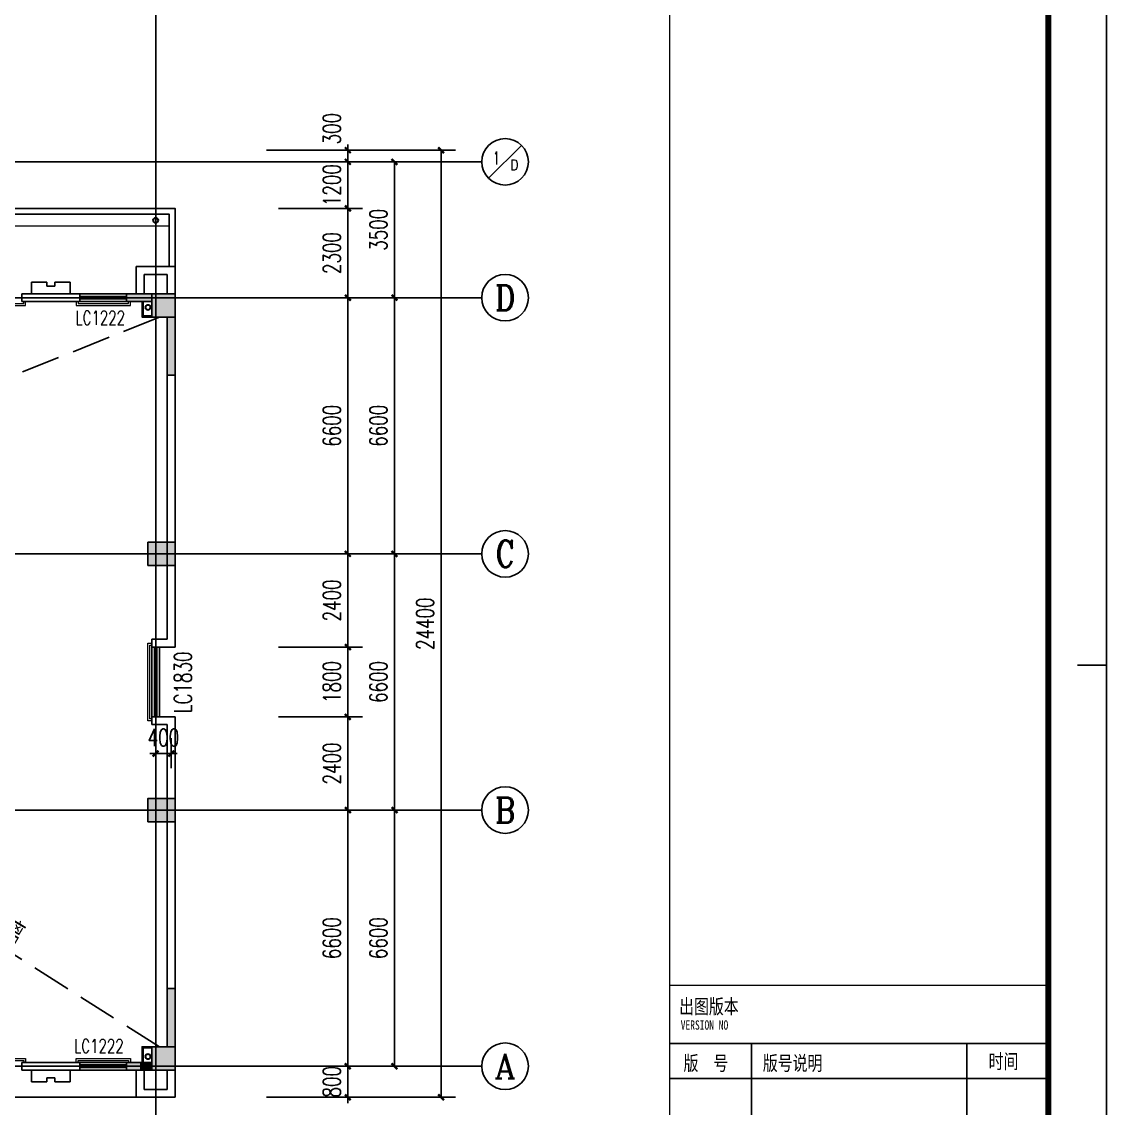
# Model space of a CAD drawing. Extents: x 1738711 to 2346805, y 1189731 to 2516152.
# Drawn here: x 1996042 to 2024002, y 1784042 to 1812035 of the extents above; entities that cross this region are included whole.
import ezdxf
from ezdxf.enums import TextEntityAlignment as Align

# ---------------------------------------------------------------- set-up
doc = ezdxf.new("R2010")
doc.units = 0
doc.header["$LTSCALE"] = 1000
doc.header["$MEASUREMENT"] = 0
doc.linetypes.add('DASH', pattern=[0.35, 0.25, -0.1])
doc.linetypes.add('复件 140224通州运河二期售楼部条件图_t3$0$X-ME SHAFT SH$0$X-B2$0$WATER_LINE', pattern=[0])
for name, color, linetype, lineweight in [('_0', 7, 'Continuous', 25), ('屋面水线', 6, 'Continuous', 15), ('栏杆', 6, 'Continuous', 15)]:
    doc.layers.add(name, color=color, linetype=linetype, lineweight=lineweight)
for name, color, linetype in [('AXIS', 3, 'Continuous'), ('AXIS_TEXT', 7, 'Continuous'), ('COLUMN', 9, 'Continuous'), ('DIM_LEAD', 3, 'Continuous'), ('DOTE', 1, 'Continuous'), ('PUB_DIM', 3, 'Continuous'), ('PUB_HATCH', 8, 'Continuous'), ('TK', 4, 'Continuous'), ('WALL', 40, 'Continuous'), ('WINDOW', 144, 'Continuous'), ('WINDOW_TEXT', 7, 'Continuous'), ('YS', 6, 'Continuous'), ('疏散距离', 211, 'DASH'), ('轮廓线', 44, 'Continuous'), ('面层', 6, 'Continuous')]:
    doc.layers.add(name, color=color, linetype=linetype)
doc.styles.add('_TCH_AXIS', font='COMPLEX', dxfattribs={"bigfont": 'GBCBIG'})
doc.styles.add('_TCH_DIM', font='SIMPLEX', dxfattribs={"bigfont": 'GBCBIG'})
doc.styles.add('_TCH_DIM_T3', font='SIMPLEX', dxfattribs={"width": 0.705882, "bigfont": 'GBCBIG'})
doc.styles.add('_TCH_WINDOW', font='SIMPLEX', dxfattribs={"height": 3.5, "bigfont": 'GBCBIG'})
doc.styles.add('COMPLEX', font='COMPLEX')
doc.styles.add('宋体', font='SIMSUN.TTF', dxfattribs={"width": 0.75})
doc.dimstyles.new('_TCH_ARCH&&150', dxfattribs={"dimtxt": 446.25, "dimasz": 150, "dimexe": 375, "dimexo": 450, "dimgap": 189.375, "dimtad": 1, "dimdec": 0, "dimzin": 0, "dimdsep": 46, "dimtxsty": '_TCH_DIM_T3', "dimblk": 'ARCHTICK', "dimcen": 0.09, "dimclrt": 7, "dimazin": 2, "dimtfac": 1, "dimtdec": 0, "dimtix": 1, "dimtmove": 2, "dimatfit": 3, "dimfxl": 1, "dimtolj": 1, "dimtzin": 0, "dimarcsym": 0})

# ---------------------------------------------------------------- blocks, each defined once
blk = doc.blocks.new('dgh321')
at = {"layer": 'WALL', "linetype": '复件 140224通州运河二期售楼部条件图_t3$0$X-ME SHAFT SH$0$X-B2$0$WATER_LINE'}
for p, q in [((3247025, -2494105), (3247425, -2494105)), ((3247025, -2494105), (3247025, -2494405)), ((3247425, -2494105), (3247625, -2494105)), ((3248025, -2494105), (3247625, -2494105)), ((3248025, -2494405), (3248025, -2494105)), ((3247025, -2494405), (3247425, -2494405)), ((3247425, -2494405), (3247425, -2494305)), ((3247425, -2494305), (3247625, -2494305)), ((3247625, -2494405), (3247625, -2494305)), ((3248025, -2494405), (3247625, -2494405))]:
    blk.add_line(p, q, dxfattribs=at)
blk = doc.blocks.new('A$C68B42598')
at = {"layer": 'YS'}
for radius in [70, 60]:
    blk.add_circle((70, 70), radius, dxfattribs=at)
blk = doc.blocks.new('hreahaerheh')
at = {"layer": 'YS', "rotation": 180}
blk.add_blockref('A$C68B42598', (1989755, 1907879), dxfattribs=at)
at = {"layer": 'YS', "xscale": -1}
blk.add_blockref('A$C68B42598', (1989755, 1888439), dxfattribs=at)
blk = doc.blocks.new('hertaraeherah')
at = {"layer": '疏散距离', "ltscale": 4}
for points in [[(1989985, 2006659), (1973985, 2000259), (1970385, 2000259)], [(1989985, 1987859), (1970385, 2000259)]]:
    blk.add_lwpolyline(points, dxfattribs=at)
at = {"layer": 'DIM_LEAD', "color": 7, "style": '_TCH_DIM'}
blk.add_text('最远点至安全出口距离', height=600, rotation=329.0621, dxfattribs=at).set_placement((1982559, 1992640))
blk = doc.blocks.new('haerraeherah')
at = {"layer": '栏杆'}
for points in [[(1950035, 1987459), (1950035, 1987559), (1951435, 1987559), (1951435, 1987459)], [(1950085, 1987459), (1950085, 1987509), (1951385, 1987509), (1951385, 1987459)]]:
    blk.add_lwpolyline(points, dxfattribs=at)
blk = doc.blocks.new('hjashrtahreahe')
at = {"const_width": 25}
blk.add_lwpolyline([(84100, 29700), (83600, 29700)], dxfattribs=at)
at = {"layer": 'TK', "color": 7}
for p, q in [((78001, 23200), (78001, 16600)), ((81701, 23200), (81701, 16600))]:
    blk.add_line(p, q, dxfattribs=at)
at = {"layer": 'TK', "color": 7, "const_width": 25}
for points in [[(0, 59400), (84100, 59400), (84100, 0), (0, 0)], [(76600, 24200), (83100, 24200), (83100, 16600), (76600, 16600)]]:
    blk.add_lwpolyline(points, close=True, dxfattribs=at)
at = {"layer": 'TK', "color": 3, "const_width": 100}
blk.add_lwpolyline([(2500, 1000), (2500, 58400), (83100, 58400), (83100, 1000)], close=True, dxfattribs=at)
at = {"layer": 'TK', "color": 7, "const_width": 25}
blk.add_lwpolyline([(76600, 58400), (76600, 1000)], dxfattribs=at)
at = {"layer": 'TK', "color": 7}
for points in [[(76600, 23200), (83100, 23200)], [(76600, 22600), (83100, 22600)]]:
    blk.add_lwpolyline(points, dxfattribs=at)
at = {"layer": 'TK', "color": 7, "style": '宋体', "width": 0.75}
for s, height, p in [('出图版本', 250, (76761, 23712)), ('VERSION NO', 160, (76788, 23439)), ('版  号', 250, (76837, 22739)), ('版号说明', 250, (78198, 22739)), ('时间', 250, (82075, 22769))]:
    blk.add_text(s, height=height, dxfattribs=at).set_placement(p)
at = {"layer": 'TK', "style": '宋体', "width": 0.75}
for tag, height, p in [('项目负责人', 350, (6003, 57089)), ('专业负责人', 350, (6003, 56224)), ('设计人', 350, (6003, 55419)), ('版号1', 250, (77304, 22193)), ('时间1', 250, (82405, 22193)), ('版号2', 250, (77304, 21593)), ('时间2', 250, (82405, 21593)), ('版号3', 250, (77304, 20993)), ('时间3', 250, (82405, 20993)), ('建筑会签', 0.0001, (78978, 2403)), ('电气会签', 0.0001, (82128, 2403)), ('结构会签', 0.0001, (78978, 1803)), ('暖通会签', 0.0001, (82128, 1803)), ('给排水会签', 0.0001, (78978, 1250)), ('智能化会签', 0.0001, (82128, 1250))]:
    blk.add_attdef(tag, text='', height=height, dxfattribs=at).set_placement(p, align=Align.CENTER)
for tag, p in [('合作设计单位', (80816, 48986)), ('版号说明1', (79854, 22318)), ('版号说明2', (79854, 21718)), ('版号说明3', (79854, 21118)), ('浙江绿储科技有限公司', (80545, 16036)), ('百兆瓦级集中式熔盐储能关键', (80545, 14953)), ('设备研发及制造基地项目', (80545, 14603)), ('1#研发楼', (80545, 13636)), ('图名', (80545, 12436)), ('工程编号', (78978, 11461)), ('子项编号', (82128, 11461)), ('建筑', (78978, 10711)), ('图号', (82128, 10711)), ('施工图', (78978, 9961)), ('2023.03', (82128, 9961)), ('审定', (79353, 8461)), ('审核', (79353, 7711)), ('工程负责', (79353, 6961)), ('专业负责', (79353, 6211)), ('设计', (79353, 5461)), ('制图', (79353, 4711)), ('校对', (79353, 3961))]:
    blk.add_attdef(tag, text='', height=250, dxfattribs=at).set_placement(p, align=Align.MIDDLE_CENTER)
blk = doc.blocks.new('_ArchTick')
at = {"color": 0, "linetype": 'ByBlock', "const_width": 0.4}
blk.add_lwpolyline([(-0.5, -0.5), (0.5, 0.5)], dxfattribs=at)
blk = doc.blocks.new('*D2709')
at = {"layer": 'Defpoints', "color": 0, "transparency": 16777216}
for p in [(1999492, 1794025), (1999892, 1794025), (1999892, 1793179)]:
    blk.add_point(p, dxfattribs=at)
at = {"layer": 'PUB_DIM', "color": 0, "lineweight": -2, "transparency": 16777216}
for p, q in [((1999492, 1793575), (1999492, 1792804)), ((1999892, 1793575), (1999892, 1792804)), ((1999492, 1793179), (1999342, 1793179)), ((1999492, 1793179), (1999892, 1793179)), ((1999892, 1793179), (2000042, 1793179))]:
    blk.add_line(p, q, dxfattribs=at)
at = {"layer": 'PUB_DIM', "color": 0, "lineweight": -2, "transparency": 16777216, "xscale": 150, "yscale": 150, "zscale": 150}
blk.add_blockref('_ArchTick', (1999492, 1793179), dxfattribs=at)
at = {"layer": 'PUB_DIM', "color": 0, "lineweight": -2, "transparency": 16777216, "xscale": 150, "yscale": 150, "zscale": 150, "rotation": 180}
blk.add_blockref('_ArchTick', (1999892, 1793179), dxfattribs=at)
at = {"layer": 'PUB_DIM', "color": 7, "transparency": 16777216, "insert": (1999692, 1793591), "char_height": 446.2, "attachment_point": 5, "style": '_TCH_DIM_T3'}
blk.add_mtext('\\A1;400', dxfattribs=at)
blk = doc.blocks.new('*D3376')
at = {"layer": 'Defpoints', "color": 0, "transparency": 16777216}
for p in [(2002208, 1785125), (2004442, 1785125), (2002208, 1784325)]:
    blk.add_point(p, dxfattribs=at)
at = {"layer": 'PUB_DIM', "color": 0, "lineweight": -2, "transparency": 16777216}
for p, q in [((2002658, 1785125), (2004817, 1785125)), ((2004442, 1785125), (2004442, 1785275)), ((2004442, 1784325), (2004442, 1785125)), ((2002658, 1784325), (2004817, 1784325)), ((2004442, 1784325), (2004442, 1784175))]:
    blk.add_line(p, q, dxfattribs=at)
at = {"layer": 'PUB_DIM', "color": 0, "lineweight": -2, "transparency": 16777216, "xscale": 150, "yscale": 150, "zscale": 150}
for p, rotation in [((2004442, 1785125), 270), ((2004442, 1784325), 90)]:
    blk.add_blockref('_ArchTick', p, dxfattribs=dict(at, rotation=rotation))
at = {"layer": 'PUB_DIM', "color": 7, "transparency": 16777216, "insert": (2004029, 1784725), "char_height": 446.2, "attachment_point": 5, "rotation": 90, "style": '_TCH_DIM_T3'}
blk.add_mtext('\\A1;800', dxfattribs=at)
blk = doc.blocks.new('*D3377')
at = {"layer": 'Defpoints', "color": 0, "transparency": 16777216}
for p in [(2002208, 1791725), (2004442, 1791725), (2002208, 1785125)]:
    blk.add_point(p, dxfattribs=at)
at = {"layer": 'PUB_DIM', "color": 0, "lineweight": -2, "transparency": 16777216}
for p, q in [((2002658, 1791725), (2004817, 1791725)), ((2004442, 1785125), (2004442, 1791725)), ((2002658, 1785125), (2004817, 1785125))]:
    blk.add_line(p, q, dxfattribs=at)
at = {"layer": 'PUB_DIM', "color": 0, "lineweight": -2, "transparency": 16777216, "xscale": 150, "yscale": 150, "zscale": 150}
for p, rotation in [((2004442, 1791725), 90), ((2004442, 1785125), 270)]:
    blk.add_blockref('_ArchTick', p, dxfattribs=dict(at, rotation=rotation))
at = {"layer": 'PUB_DIM', "color": 7, "transparency": 16777216, "insert": (2004029, 1788425), "char_height": 446.2, "attachment_point": 5, "rotation": 90, "style": '_TCH_DIM_T3'}
blk.add_mtext('\\A1;6600', dxfattribs=at)
blk = doc.blocks.new('*D3378')
at = {"layer": 'Defpoints', "color": 0, "transparency": 16777216}
for p in [(2002208, 1794125), (2004442, 1794125), (2002208, 1791725)]:
    blk.add_point(p, dxfattribs=at)
at = {"layer": 'PUB_DIM', "color": 0, "lineweight": -2, "transparency": 16777216}
for p, q in [((2002658, 1794125), (2004817, 1794125)), ((2004442, 1791725), (2004442, 1794125)), ((2002658, 1791725), (2004817, 1791725))]:
    blk.add_line(p, q, dxfattribs=at)
at = {"layer": 'PUB_DIM', "color": 0, "lineweight": -2, "transparency": 16777216, "xscale": 150, "yscale": 150, "zscale": 150}
for p, rotation in [((2004442, 1794125), 90), ((2004442, 1791725), 270)]:
    blk.add_blockref('_ArchTick', p, dxfattribs=dict(at, rotation=rotation))
at = {"layer": 'PUB_DIM', "color": 7, "transparency": 16777216, "insert": (2004029, 1792925), "char_height": 446.2, "attachment_point": 5, "rotation": 90, "style": '_TCH_DIM_T3'}
blk.add_mtext('\\A1;2400', dxfattribs=at)
blk = doc.blocks.new('*D3379')
at = {"layer": 'Defpoints', "color": 0, "transparency": 16777216}
for p in [(2002208, 1795925), (2004442, 1795925), (2002208, 1794125)]:
    blk.add_point(p, dxfattribs=at)
at = {"layer": 'PUB_DIM', "color": 0, "lineweight": -2, "transparency": 16777216}
for p, q in [((2002658, 1795925), (2004817, 1795925)), ((2004442, 1794125), (2004442, 1795925)), ((2002658, 1794125), (2004817, 1794125))]:
    blk.add_line(p, q, dxfattribs=at)
at = {"layer": 'PUB_DIM', "color": 0, "lineweight": -2, "transparency": 16777216, "xscale": 150, "yscale": 150, "zscale": 150}
for p, rotation in [((2004442, 1795925), 90), ((2004442, 1794125), 270)]:
    blk.add_blockref('_ArchTick', p, dxfattribs=dict(at, rotation=rotation))
at = {"layer": 'PUB_DIM', "color": 7, "transparency": 16777216, "insert": (2004029, 1795025), "char_height": 446.2, "attachment_point": 5, "rotation": 90, "style": '_TCH_DIM_T3'}
blk.add_mtext('\\A1;1800', dxfattribs=at)
blk = doc.blocks.new('*D3380')
at = {"layer": 'Defpoints', "color": 0, "transparency": 16777216}
for p in [(2002208, 1798325), (2004442, 1798325), (2002208, 1795925)]:
    blk.add_point(p, dxfattribs=at)
at = {"layer": 'PUB_DIM', "color": 0, "lineweight": -2, "transparency": 16777216}
for p, q in [((2002658, 1798325), (2004817, 1798325)), ((2004442, 1795925), (2004442, 1798325)), ((2002658, 1795925), (2004817, 1795925))]:
    blk.add_line(p, q, dxfattribs=at)
at = {"layer": 'PUB_DIM', "color": 0, "lineweight": -2, "transparency": 16777216, "xscale": 150, "yscale": 150, "zscale": 150}
for p, rotation in [((2004442, 1798325), 90), ((2004442, 1795925), 270)]:
    blk.add_blockref('_ArchTick', p, dxfattribs=dict(at, rotation=rotation))
at = {"layer": 'PUB_DIM', "color": 7, "transparency": 16777216, "insert": (2004029, 1797125), "char_height": 446.2, "attachment_point": 5, "rotation": 90, "style": '_TCH_DIM_T3'}
blk.add_mtext('\\A1;2400', dxfattribs=at)
blk = doc.blocks.new('*D3381')
at = {"layer": 'Defpoints', "color": 0, "transparency": 16777216}
for p in [(2002208, 1804925), (2004442, 1804925), (2002208, 1798325)]:
    blk.add_point(p, dxfattribs=at)
at = {"layer": 'PUB_DIM', "color": 0, "lineweight": -2, "transparency": 16777216}
for p, q in [((2002658, 1804925), (2004817, 1804925)), ((2004442, 1798325), (2004442, 1804925)), ((2002658, 1798325), (2004817, 1798325))]:
    blk.add_line(p, q, dxfattribs=at)
at = {"layer": 'PUB_DIM', "color": 0, "lineweight": -2, "transparency": 16777216, "xscale": 150, "yscale": 150, "zscale": 150}
for p, rotation in [((2004442, 1804925), 90), ((2004442, 1798325), 270)]:
    blk.add_blockref('_ArchTick', p, dxfattribs=dict(at, rotation=rotation))
at = {"layer": 'PUB_DIM', "color": 7, "transparency": 16777216, "insert": (2004029, 1801625), "char_height": 446.2, "attachment_point": 5, "rotation": 90, "style": '_TCH_DIM_T3'}
blk.add_mtext('\\A1;6600', dxfattribs=at)
blk = doc.blocks.new('*D3382')
at = {"layer": 'Defpoints', "color": 0, "transparency": 16777216}
for p in [(2002208, 1807225), (2004442, 1807225), (2002208, 1804925)]:
    blk.add_point(p, dxfattribs=at)
at = {"layer": 'PUB_DIM', "color": 0, "lineweight": -2, "transparency": 16777216}
for p, q in [((2002658, 1807225), (2004817, 1807225)), ((2004442, 1804925), (2004442, 1807225)), ((2002658, 1804925), (2004817, 1804925))]:
    blk.add_line(p, q, dxfattribs=at)
at = {"layer": 'PUB_DIM', "color": 0, "lineweight": -2, "transparency": 16777216, "xscale": 150, "yscale": 150, "zscale": 150}
for p, rotation in [((2004442, 1807225), 90), ((2004442, 1804925), 270)]:
    blk.add_blockref('_ArchTick', p, dxfattribs=dict(at, rotation=rotation))
at = {"layer": 'PUB_DIM', "color": 7, "transparency": 16777216, "insert": (2004029, 1806075), "char_height": 446.2, "attachment_point": 5, "rotation": 90, "style": '_TCH_DIM_T3'}
blk.add_mtext('\\A1;2300', dxfattribs=at)
blk = doc.blocks.new('*D3383')
at = {"layer": 'Defpoints', "color": 0, "transparency": 16777216}
for p in [(2002208, 1808425), (2004442, 1808425), (2002208, 1807225)]:
    blk.add_point(p, dxfattribs=at)
at = {"layer": 'PUB_DIM', "color": 0, "lineweight": -2, "transparency": 16777216}
for p, q in [((2002658, 1808425), (2004817, 1808425)), ((2004442, 1808425), (2004442, 1808575)), ((2004442, 1807225), (2004442, 1808425)), ((2002658, 1807225), (2004817, 1807225)), ((2004442, 1807225), (2004442, 1807075))]:
    blk.add_line(p, q, dxfattribs=at)
at = {"layer": 'PUB_DIM', "color": 0, "lineweight": -2, "transparency": 16777216, "xscale": 150, "yscale": 150, "zscale": 150}
for p, rotation in [((2004442, 1808425), 270), ((2004442, 1807225), 90)]:
    blk.add_blockref('_ArchTick', p, dxfattribs=dict(at, rotation=rotation))
at = {"layer": 'PUB_DIM', "color": 7, "transparency": 16777216, "insert": (2004029, 1807825), "char_height": 446.2, "attachment_point": 5, "rotation": 90, "style": '_TCH_DIM_T3'}
blk.add_mtext('\\A1;1200', dxfattribs=at)
blk = doc.blocks.new('*D3384')
at = {"layer": 'Defpoints', "color": 0, "transparency": 16777216}
for p in [(2002208, 1808725), (2004442, 1808725), (2002208, 1808425)]:
    blk.add_point(p, dxfattribs=at)
at = {"layer": 'PUB_DIM', "color": 0, "lineweight": -2, "transparency": 16777216}
for p, q in [((2002658, 1808725), (2004817, 1808725)), ((2004442, 1808725), (2004442, 1808875)), ((2004442, 1808425), (2004442, 1808725)), ((2002658, 1808425), (2004817, 1808425)), ((2004442, 1808425), (2004442, 1808275))]:
    blk.add_line(p, q, dxfattribs=at)
at = {"layer": 'PUB_DIM', "color": 0, "lineweight": -2, "transparency": 16777216, "xscale": 150, "yscale": 150, "zscale": 150}
for p, rotation in [((2004442, 1808725), 270), ((2004442, 1808425), 90)]:
    blk.add_blockref('_ArchTick', p, dxfattribs=dict(at, rotation=rotation))
at = {"layer": 'PUB_DIM', "color": 7, "transparency": 16777216, "insert": (2004029, 1809280), "char_height": 446.2, "attachment_point": 5, "rotation": 90, "style": '_TCH_DIM_T3'}
blk.add_mtext('\\A1;300', dxfattribs=at)
blk = doc.blocks.new('*D3440')
at = {"layer": 'AXIS', "color": 0, "lineweight": -2, "transparency": 16777216}
for p, q in [((2002342, 1791725), (2006017, 1791725)), ((2005642, 1785125), (2005642, 1791725)), ((2002342, 1785125), (2006017, 1785125))]:
    blk.add_line(p, q, dxfattribs=at)
at = {"layer": 'Defpoints', "color": 0, "transparency": 16777216}
for p in [(2001892, 1791725), (2005642, 1791725), (2001892, 1785125)]:
    blk.add_point(p, dxfattribs=at)
at = {"layer": 'AXIS', "color": 0, "lineweight": -2, "transparency": 16777216, "xscale": 150, "yscale": 150, "zscale": 150}
for p, rotation in [((2005642, 1791725), 90), ((2005642, 1785125), 270)]:
    blk.add_blockref('_ArchTick', p, dxfattribs=dict(at, rotation=rotation))
at = {"layer": 'AXIS', "color": 7, "transparency": 16777216, "insert": (2005229, 1788425), "char_height": 446.2, "attachment_point": 5, "rotation": 90, "style": '_TCH_DIM_T3'}
blk.add_mtext('\\A1;6600', dxfattribs=at)
blk = doc.blocks.new('*D3441')
at = {"layer": 'AXIS', "color": 0, "lineweight": -2, "transparency": 16777216}
for p, q in [((2002342, 1798325), (2006017, 1798325)), ((2005642, 1791725), (2005642, 1798325)), ((2002342, 1791725), (2006017, 1791725))]:
    blk.add_line(p, q, dxfattribs=at)
at = {"layer": 'Defpoints', "color": 0, "transparency": 16777216}
for p in [(2001892, 1798325), (2005642, 1798325), (2001892, 1791725)]:
    blk.add_point(p, dxfattribs=at)
at = {"layer": 'AXIS', "color": 0, "lineweight": -2, "transparency": 16777216, "xscale": 150, "yscale": 150, "zscale": 150}
for p, rotation in [((2005642, 1798325), 90), ((2005642, 1791725), 270)]:
    blk.add_blockref('_ArchTick', p, dxfattribs=dict(at, rotation=rotation))
at = {"layer": 'AXIS', "color": 7, "transparency": 16777216, "insert": (2005229, 1795025), "char_height": 446.2, "attachment_point": 5, "rotation": 90, "style": '_TCH_DIM_T3'}
blk.add_mtext('\\A1;6600', dxfattribs=at)
blk = doc.blocks.new('*D3442')
at = {"layer": 'AXIS', "color": 0, "lineweight": -2, "transparency": 16777216}
for p, q in [((2002342, 1804925), (2006017, 1804925)), ((2005642, 1798325), (2005642, 1804925)), ((2002342, 1798325), (2006017, 1798325))]:
    blk.add_line(p, q, dxfattribs=at)
at = {"layer": 'Defpoints', "color": 0, "transparency": 16777216}
for p in [(2001892, 1804925), (2005642, 1804925), (2001892, 1798325)]:
    blk.add_point(p, dxfattribs=at)
at = {"layer": 'AXIS', "color": 0, "lineweight": -2, "transparency": 16777216, "xscale": 150, "yscale": 150, "zscale": 150}
for p, rotation in [((2005642, 1804925), 90), ((2005642, 1798325), 270)]:
    blk.add_blockref('_ArchTick', p, dxfattribs=dict(at, rotation=rotation))
at = {"layer": 'AXIS', "color": 7, "transparency": 16777216, "insert": (2005229, 1801625), "char_height": 446.2, "attachment_point": 5, "rotation": 90, "style": '_TCH_DIM_T3'}
blk.add_mtext('\\A1;6600', dxfattribs=at)
blk = doc.blocks.new('*D3443')
at = {"layer": 'AXIS', "color": 0, "lineweight": -2, "transparency": 16777216}
for p, q in [((2002342, 1808425), (2006017, 1808425)), ((2005642, 1804925), (2005642, 1808425)), ((2002342, 1804925), (2006017, 1804925))]:
    blk.add_line(p, q, dxfattribs=at)
at = {"layer": 'Defpoints', "color": 0, "transparency": 16777216}
for p in [(2001892, 1808425), (2005642, 1808425), (2001892, 1804925)]:
    blk.add_point(p, dxfattribs=at)
at = {"layer": 'AXIS', "color": 0, "lineweight": -2, "transparency": 16777216, "xscale": 150, "yscale": 150, "zscale": 150}
for p, rotation in [((2005642, 1808425), 90), ((2005642, 1804925), 270)]:
    blk.add_blockref('_ArchTick', p, dxfattribs=dict(at, rotation=rotation))
at = {"layer": 'AXIS', "color": 7, "transparency": 16777216, "insert": (2005229, 1806675), "char_height": 446.2, "attachment_point": 5, "rotation": 90, "style": '_TCH_DIM_T3'}
blk.add_mtext('\\A1;3500', dxfattribs=at)
blk = doc.blocks.new('*D3444')
at = {"layer": 'AXIS', "color": 0, "lineweight": -2, "transparency": 16777216}
for p, q in [((2002342, 1808725), (2007217, 1808725)), ((2006842, 1784325), (2006842, 1808725)), ((2002342, 1784325), (2007217, 1784325))]:
    blk.add_line(p, q, dxfattribs=at)
at = {"layer": 'Defpoints', "color": 0, "transparency": 16777216}
for p in [(2001892, 1808725), (2006842, 1808725), (2001892, 1784325)]:
    blk.add_point(p, dxfattribs=at)
at = {"layer": 'AXIS', "color": 0, "lineweight": -2, "transparency": 16777216, "xscale": 150, "yscale": 150, "zscale": 150}
for p, rotation in [((2006842, 1808725), 90), ((2006842, 1784325), 270)]:
    blk.add_blockref('_ArchTick', p, dxfattribs=dict(at, rotation=rotation))
at = {"layer": 'AXIS', "color": 7, "transparency": 16777216, "insert": (2006429, 1796525), "char_height": 446.2, "attachment_point": 5, "rotation": 90, "style": '_TCH_DIM_T3'}
blk.add_mtext('\\A1;24400', dxfattribs=at)
blk = doc.blocks.new('$TCHSYS$WIN2D')
for p, q in [((-0.5, 0.5), (0.5, 0.5)), ((-0.5, 0.5), (-0.5, -0.5)), ((0.5, 0.5), (0.5, -0.5)), ((0.5, 0.167), (-0.5, 0.167)), ((0.5, -0.167), (-0.5, -0.167)), ((-0.5, -0.5), (0.5, -0.5))]:
    blk.add_line(p, q)
blk = doc.blocks.new('_FZH')
blk.add_lwpolyline([(-0.5, -0.5), (0.5, -0.5), (0.5, 0.5), (-0.5, 0.5)], close=True)
at = {"layer": 'PUB_HATCH'}
blk.add_solid([(-0.5, -0.5), (0.5, -0.5), (-0.5, 0.5), (0.5, 0.5)], dxfattribs=at)
blk = doc.blocks.new('_AXISO')
blk.add_circle((0, 0), 0.5)
at = {"layer": 'AXIS_TEXT', "style": 'COMPLEX', "width": 1.041667}
blk.add_attdef('A', text='', height=0.56, dxfattribs=at).set_placement((-0.25, -0.28), (0.25, -0.28), align=Align.FIT)

msp = doc.modelspace()

# ---------------------------------------------------------------- hatches: boundary and pattern name
at = {"layer": 'PUB_HATCH', "linetype": '复件 140224通州运河二期售楼部条件图_t3$0$X-ME SHAFT SH$0$X-B2$0$WATER_LINE'}
for points in [[(1999391.9, 1804825.4), (1999391.9, 1805025.4), (1998741.9, 1805025.4), (1998741.9, 1804825.4)], [(1999991.9, 1804425.4), (1999791.9, 1804425.4), (1999791.9, 1802925.4), (1999991.9, 1802925.4)], [(1999791.9, 1785625.4), (1999991.9, 1785625.4), (1999991.9, 1787125.4), (1999791.9, 1787125.4)], [(1999091.9, 1785025.4), (1999091.9, 1785225.4), (1998741.9, 1785225.4), (1998741.9, 1785025.4)], [(1999391.9, 1785025.4), (1999391.9, 1785225.4), (1999091.9, 1785225.4), (1999091.9, 1785025.4)]]:
    msp.add_hatch(color=256, dxfattribs=at).paths.add_polyline_path(points)

# ---------------------------------------------------------------- linework, layer by layer
at = {"layer": 'AXIS'}
for p, q in [((2008067.6, 1808001.1), (2008916.2, 1808849.7)), ((2001891.9, 1808425.4), (2007891.9, 1808425.4)), ((2001891.9, 1804925.4), (2007891.9, 1804925.4)), ((2001891.9, 1798325.4), (2007891.9, 1798325.4)), ((2001891.9, 1791725.4), (2007891.9, 1791725.4)), ((2001891.9, 1785125.4), (2007891.9, 1785125.4))]:
    msp.add_line(p, q, dxfattribs=at)
msp.add_circle((2008491.9, 1808425.4), 600, dxfattribs=at)
at = {"layer": 'DOTE'}
for p, q in [((1999491.9, 1820349.3), (1999491.9, 1782657.1)), ((1958991.9, 1808425.4), (2001891.9, 1808425.4)), ((1919991.9, 1804925.4), (2001891.9, 1804925.4)), ((2001891.9, 1798325.4), (1919991.9, 1798325.4)), ((2001891.9, 1791725.4), (1919991.9, 1791725.4)), ((2001891.9, 1785125.4), (1919991.9, 1785125.4))]:
    msp.add_line(p, q, dxfattribs=at)
at = {"layer": 'WALL', "linetype": '复件 140224通州运河二期售楼部条件图_t3$0$X-ME SHAFT SH$0$X-B2$0$WATER_LINE'}
for p, q in [((1998991.9, 1805025.4), (1998991.9, 1805725.4)), ((1998991.9, 1805725.4), (1999991.9, 1805725.4)), ((1999991.9, 1805725.4), (1999991.9, 1805025.4)), ((1999191.9, 1805025.4), (1999191.9, 1805525.4)), ((1999191.9, 1805525.4), (1999791.9, 1805525.4)), ((1999791.9, 1805525.4), (1999791.9, 1805025.4)), ((1997541.9, 1805025.4), (1996041.9, 1805025.4)), ((1996041.9, 1805025.4), (1996041.9, 1804825.4)), ((1997541.9, 1804825.4), (1997541.9, 1805025.4)), ((1998741.9, 1804825.4), (1998741.9, 1805025.4)), ((1998741.9, 1805025.4), (1999391.9, 1805025.4)), ((1998741.9, 1805025.4), (1998741.9, 1804825.4)), ((1998991.9, 1805025.4), (1999191.9, 1805025.4)), ((1996041.9, 1804825.4), (1997541.9, 1804825.4)), ((1998741.9, 1804825.4), (1999391.9, 1804825.4)), ((1999791.9, 1804425.4), (1999791.9, 1802925.4)), ((1999991.9, 1804425.4), (1999991.9, 1802925.4)), ((1999791.9, 1802925.4), (1999791.9, 1796125.4)), ((1999991.9, 1802925.4), (1999791.9, 1802925.4)), ((1999991.9, 1802925.4), (1999991.9, 1795925.4)), ((1999791.9, 1796125.4), (1999391.9, 1796125.4)), ((1999391.9, 1796125.4), (1999391.9, 1795925.4)), ((1999391.9, 1795925.4), (1999591.9, 1795925.4)), ((1999991.9, 1795925.4), (1999591.9, 1795925.4)), ((1999591.9, 1794125.4), (1999391.9, 1794125.4)), ((1999391.9, 1794125.4), (1999391.9, 1793925.4)), ((1999991.9, 1794125.4), (1999591.9, 1794125.4)), ((1999991.9, 1787125.4), (1999991.9, 1794125.4)), ((1999791.9, 1793925.4), (1999391.9, 1793925.4)), ((1999791.9, 1787125.4), (1999791.9, 1793925.4)), ((1999791.9, 1787125.4), (1999791.9, 1785625.4)), ((1999991.9, 1787125.4), (1999791.9, 1787125.4)), ((1999991.9, 1787125.4), (1999991.9, 1785625.4)), ((1997541.9, 1785225.4), (1996041.9, 1785225.4)), ((1996041.9, 1785225.4), (1996041.9, 1785025.4)), ((1997541.9, 1785025.4), (1997541.9, 1785225.4)), ((1998741.9, 1785225.4), (1998741.9, 1785025.4)), ((1999091.9, 1785225.4), (1998741.9, 1785225.4)), ((1998741.9, 1785025.4), (1998741.9, 1785225.4)), ((1999391.9, 1785225.4), (1999091.9, 1785225.4)), ((1996041.9, 1785025.4), (1997541.9, 1785025.4)), ((1999091.9, 1785025.4), (1998741.9, 1785025.4)), ((1998991.9, 1785025.4), (1998991.9, 1784325.4)), ((1999391.9, 1785025.4), (1999091.9, 1785025.4)), ((1999191.9, 1785025.4), (1999191.9, 1784525.4)), ((1999791.9, 1784525.4), (1999791.9, 1785025.4)), ((1999991.9, 1784325.4), (1999991.9, 1785025.4)), ((1943291.9, 1784325.4), (1998991.9, 1784325.4)), ((1998991.9, 1784325.4), (1999991.9, 1784325.4)), ((1999191.9, 1784525.4), (1999791.9, 1784525.4))]:
    msp.add_line(p, q, dxfattribs=at)
for points in [[(1942291.9, 1805725.4), (1942291.9, 1807225.4), (1958241.9, 1807225.4), (1958241.9, 1808725.4), (1984041.9, 1808725.4), (1984041.9, 1807225.4), (1999991.9, 1807225.4), (1999991.9, 1805725.4)], [(1942441.9, 1805725.4), (1942441.9, 1807075.4), (1958391.9, 1807075.4), (1958391.9, 1808575.4), (1983891.9, 1808575.4), (1983891.9, 1807075.4), (1999841.9, 1807075.4), (1999841.9, 1805725.4)]]:
    msp.add_lwpolyline(points, dxfattribs=at)
at = {"layer": '屋面水线'}
msp.add_lwpolyline([(1942441.9, 1806775.4), (1958691.9, 1806775.4), (1958691.9, 1808275.4), (1983591.9, 1808275.4), (1983591.9, 1806775.4), (1999841.9, 1806775.4)], dxfattribs=at)
at = {"layer": '栏杆'}
for points in [[(1999391.9, 1794025.4), (1999291.9, 1794025.4), (1999291.9, 1796025.4), (1999391.9, 1796025.4)], [(1999391.9, 1794075.4), (1999341.9, 1794075.4), (1999341.9, 1795975.4), (1999391.9, 1795975.4)]]:
    msp.add_lwpolyline(points, dxfattribs=at)
at = {"layer": '轮廓线', "linetype": 'ByBlock'}
for p, q in [((1999791.9, 1784525.4), (1999791.9, 1784525.4)), ((1999991.9, 1784325.4), (1999991.9, 1784325.4))]:
    msp.add_line(p, q, dxfattribs=at)
at = {"layer": '面层', "color": 144}
for points in [[(1999391.9, 1804425.4), (1999141.9, 1804425.4), (1999141.9, 1804825.4)], [(1999391.9, 1804455.4), (1999171.9, 1804455.4), (1999171.9, 1804825.4)], [(1999391.9, 1785625.4), (1999141.9, 1785625.4), (1999141.9, 1785225.4)], [(1999391.9, 1785595.4), (1999171.9, 1785595.4), (1999171.9, 1785225.4)]]:
    msp.add_lwpolyline(points, dxfattribs=at)

# ---------------------------------------------------------------- block references
at = {"xscale": 1.5, "yscale": 1.5, "zscale": 1.5}
msp.add_blockref('hjashrtahreahe', (1897833.1, 1750909.1), dxfattribs=at)
at = {"layer": '_0'}
for name, p in [('hreahaerheh', (9607.3, -103133.7)), ('hertaraeherah', (9607.3, -202233.7)), ('haerraeherah', (44707.3, -202233.7)), ('haerraeherah', (47407.3, -202233.7))]:
    msp.add_blockref(name, p, dxfattribs=at)
at = {"layer": '_0', "xscale": -1, "rotation": 180}
for p in [(44707.3, 3792284.5), (47407.3, 3792284.5)]:
    msp.add_blockref('haerraeherah', p, dxfattribs=at)
at = {"layer": 'AXIS'}
ref = msp.add_blockref('_AXISO', (2008491.9, 1804925.4), dxfattribs=dict(at, xscale=1200, yscale=1200, zscale=1200))
ref.add_attrib('A', 'D', dxfattribs={"layer": 'AXIS_TEXT', "ltscale": 0.5, "height": 652.9, "style": '_TCH_AXIS'}).set_placement((2008227.6, 1804599), (2008756.2, 1804599), align=Align.FIT)
ref = msp.add_blockref('_AXISO', (2008491.9, 1798325.4), dxfattribs=dict(at, xscale=1200, yscale=1200, zscale=1200))
ref.add_attrib('A', 'C', dxfattribs={"layer": 'AXIS_TEXT', "ltscale": 0.5, "height": 683.5, "style": '_TCH_AXIS'}).set_placement((2008247.8, 1797983.6), (2008736, 1797983.6), align=Align.FIT)
ref = msp.add_blockref('_AXISO', (2008491.9, 1791725.4), dxfattribs=dict(at, xscale=1200, yscale=1200, zscale=1200))
ref.add_attrib('A', 'B', dxfattribs={"layer": 'AXIS_TEXT', "ltscale": 0.5, "height": 652.9, "style": '_TCH_AXIS'}).set_placement((2008227.6, 1791399), (2008756.2, 1791399), align=Align.FIT)
ref = msp.add_blockref('_AXISO', (2008491.9, 1785125.4), dxfattribs=dict(at, xscale=1200, yscale=1200, zscale=1200))
ref.add_attrib('A', 'A', dxfattribs={"layer": 'AXIS_TEXT', "ltscale": 0.5, "height": 637.8, "style": '_TCH_AXIS'}).set_placement((2008218.6, 1784806.5), (2008765.2, 1784806.5), align=Align.FIT)
at = {"layer": 'COLUMN', "linetype": '复件 140224通州运河二期售楼部条件图_t3$0$X-ME SHAFT SH$0$X-B2$0$WATER_LINE'}
for p, xscale, yscale, zscale in [((1999691.9, 1804725.4), 599.9999996526167, 599.9999997592531, 599.9999997592531), ((1999691.9, 1785325.4), 600, 600, 600)]:
    msp.add_blockref('_FZH', p, dxfattribs=dict(at, xscale=xscale, yscale=yscale, zscale=zscale))
at = {"layer": 'COLUMN', "linetype": '复件 140224通州运河二期售楼部条件图_t3$0$X-ME SHAFT SH$0$X-B2$0$WATER_LINE', "xscale": 699.9999998195563, "yscale": 600, "zscale": 600}
for p, rotation in [((1999641.9, 1798325.4), 3.363639477728817e-08), ((1999641.9, 1791725.4), 3.214991387494908e-08)]:
    msp.add_blockref('_FZH', p, dxfattribs=dict(at, rotation=rotation))
at = {"layer": 'WALL', "linetype": '复件 140224通州运河二期售楼部条件图_t3$0$X-ME SHAFT SH$0$X-B2$0$WATER_LINE', "xscale": -1, "rotation": 180}
msp.add_blockref('dgh321', (-1250733.3, -689079.5), dxfattribs=at)
at = {"layer": 'WALL', "linetype": '复件 140224通州运河二期售楼部条件图_t3$0$X-ME SHAFT SH$0$X-B2$0$WATER_LINE'}
msp.add_blockref('dgh321', (-1250733.3, 4279130.3), dxfattribs=at)
at = {"layer": 'WINDOW', "linetype": '复件 140224通州运河二期售楼部条件图_t3$0$X-ME SHAFT SH$0$X-B2$0$WATER_LINE'}
ref = msp.add_blockref('$TCHSYS$WIN2D', (1998141.9, 1804925.4), dxfattribs=dict(at, xscale=-1200, yscale=200, zscale=-1200))
ref.add_attrib('A', 'LC1222', (1997428.3, 1804227.1), dxfattribs={"layer": 'WINDOW_TEXT', "linetype": '复件 140224通州运河二期售楼部条件图_t3$0$X-ME SHAFT SH$0$X-B2$0$WATER_LINE', "ltscale": 0.5, "height": 357, "style": '_TCH_WINDOW', "width": 0.705882})
ref = msp.add_blockref('$TCHSYS$WIN2D', (1999491.9, 1795025.4), dxfattribs=dict(at, xscale=1800, yscale=-200, zscale=1800, rotation=270))
ref.add_attrib('A', 'LC1830', (2000418.2, 1794215.4), dxfattribs={"layer": 'WINDOW_TEXT', "linetype": '复件 140224通州运河二期售楼部条件图_t3$0$X-ME SHAFT SH$0$X-B2$0$WATER_LINE', "ltscale": 0.5, "height": 446.25, "rotation": 90, "style": '_TCH_WINDOW', "width": 0.705882})
ref = msp.add_blockref('$TCHSYS$WIN2D', (1998141.9, 1785125.4), dxfattribs=dict(at, xscale=1200, yscale=200, zscale=1200, rotation=179.9999999999909))
ref.add_attrib('A', 'LC1222', (1997393.5, 1785466.7), dxfattribs={"layer": 'WINDOW_TEXT', "linetype": '复件 140224通州运河二期售楼部条件图_t3$0$X-ME SHAFT SH$0$X-B2$0$WATER_LINE', "ltscale": 0.5, "height": 357, "rotation": 360, "style": '_TCH_WINDOW', "width": 0.705882})
at = {"layer": 'YS', "xscale": -1, "rotation": 180}
msp.add_blockref('A$C68B42598', (1999421.9, 1806990.2), dxfattribs=at)

# ---------------------------------------------------------------- texts
at = {"layer": 'AXIS_TEXT', "color": 7, "style": '_TCH_AXIS'}
for s, height, p, p2 in [('1', 327.9, (2008193, 1808359.8), (2008333.6, 1808359.8)), ('D', 266.7, (2008620.6, 1808212), (2008836.5, 1808212))]:
    msp.add_text(s, height=height, dxfattribs=at).set_placement(p, p2, align=Align.FIT)

# ---------------------------------------------------------------- dimensions: what is measured, and where the dimension line sits
at = {"layer": 'AXIS'}
for p1, p2, distance, picture, middle in [((2001891.9, 1784325.4), (2001891.9, 1808725.4), -4950, '*D3444', (2006429.4, 1796525.4)), ((2001891.9, 1804925.4), (2001891.9, 1808425.4), -3750, '*D3443', (2005229.4, 1806675.4)), ((2001891.9, 1798325.4), (2001891.9, 1804925.4), -3750, '*D3442', (2005229.4, 1801625.4)), ((2001891.9, 1791725.4), (2001891.9, 1798325.4), -3750, '*D3441', (2005229.4, 1795025.4)), ((2001891.9, 1785125.4), (2001891.9, 1791725.4), -3750, '*D3440', (2005229.4, 1788425.4))]:
    dim = msp.add_aligned_dim(p1=p1, p2=p2, distance=distance, dimstyle='_TCH_ARCH&&150', dxfattribs=at)
    dim.commit()
    dim.dimension.update_dxf_attribs({"geometry": picture, "text_midpoint": middle})
at = {"layer": 'PUB_DIM'}
dim = msp.add_linear_dim(base=(2004441.9, 1808725.4), p1=(2002207.7, 1808425.4), p2=(2002207.7, 1808725.4), angle=90, dimstyle='_TCH_ARCH&&150', dxfattribs=at)
dim.commit()
dim.dimension.update_dxf_attribs({"geometry": '*D3384', "text_midpoint": (2004029.4, 1809280.4), "dimtype": 129})
for p1, p2, distance, picture, middle in [((2002207.7, 1807225.4), (2002207.7, 1808425.4), -2234.2, '*D3383', (2004029.4, 1807825.4)), ((2002207.7, 1804925.4), (2002207.7, 1807225.4), -2234.2, '*D3382', (2004029.4, 1806075.4)), ((2002207.7, 1798325.4), (2002207.7, 1804925.4), -2234.2, '*D3381', (2004029.4, 1801625.4)), ((2002207.7, 1795925.4), (2002207.7, 1798325.4), -2234.2, '*D3380', (2004029.4, 1797125.4)), ((2002207.7, 1794125.4), (2002207.7, 1795925.4), -2234.2, '*D3379', (2004029.4, 1795025.4)), ((2002207.7, 1791725.4), (2002207.7, 1794125.4), -2234.2, '*D3378', (2004029.4, 1792925.4)), ((1999491.9, 1794025.4), (1999891.9, 1794025.4), -846.5, '*D2709', (1999691.9, 1793591.4)), ((2002207.7, 1785125.4), (2002207.7, 1791725.4), -2234.2, '*D3377', (2004029.4, 1788425.4)), ((2002207.7, 1784325.4), (2002207.7, 1785125.4), -2234.2, '*D3376', (2004029.4, 1784725.4))]:
    dim = msp.add_aligned_dim(p1=p1, p2=p2, distance=distance, dimstyle='_TCH_ARCH&&150', dxfattribs=at)
    dim.commit()
    dim.dimension.update_dxf_attribs({"geometry": picture, "text_midpoint": middle})

doc.saveas('drawing.dxf')
